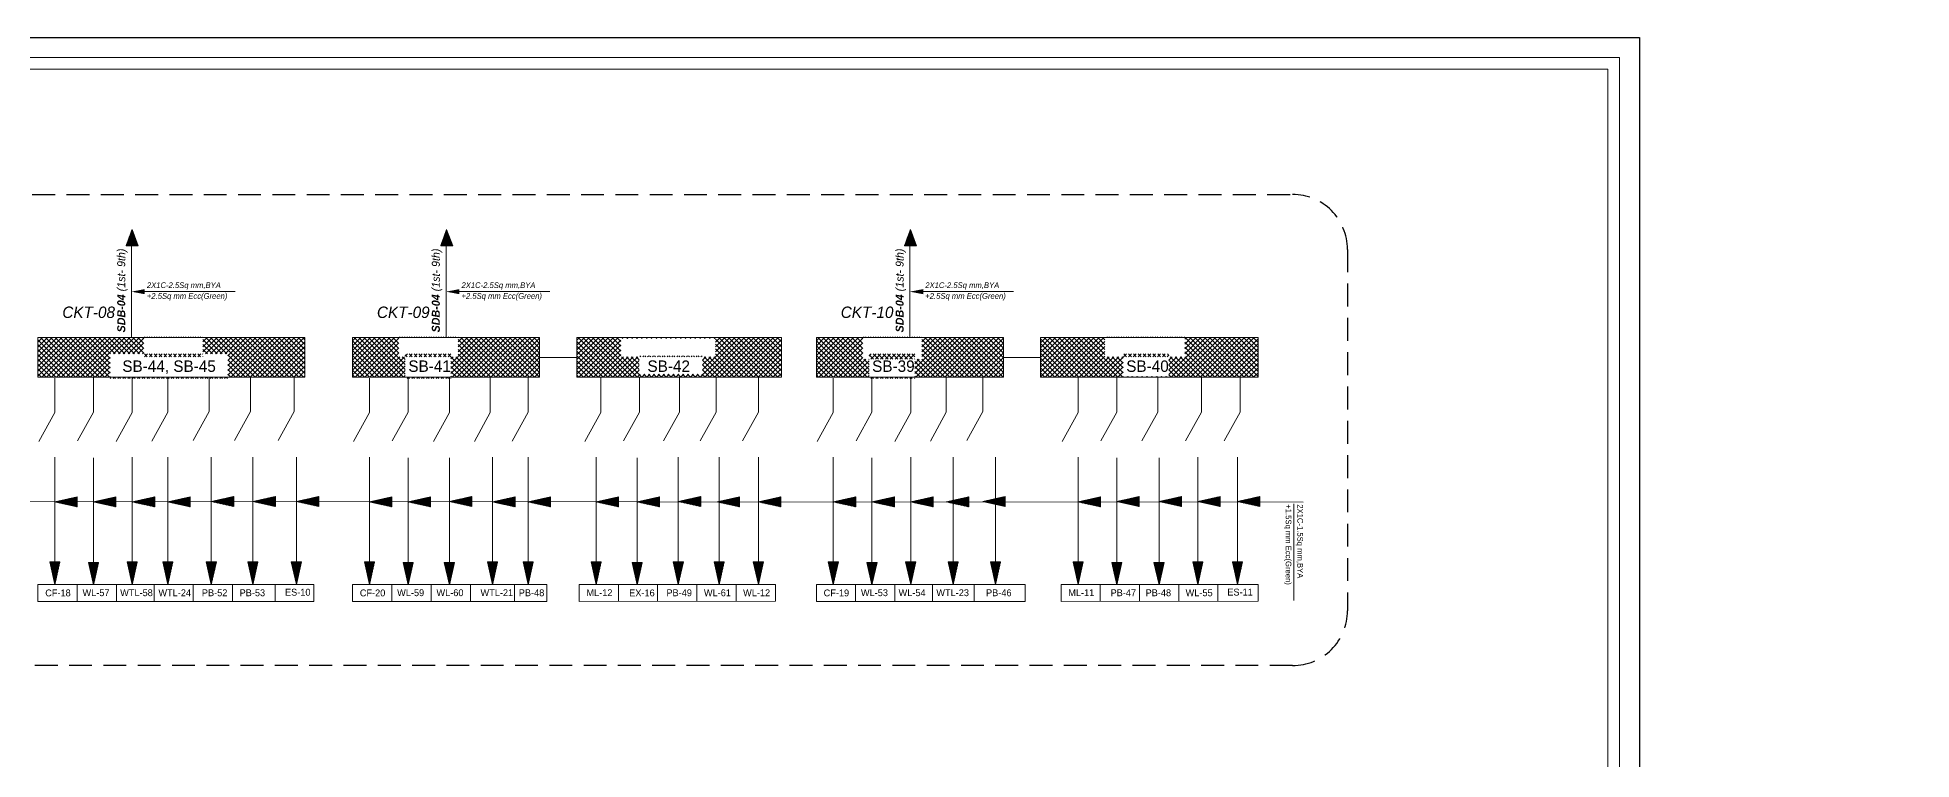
# Model space of a CAD drawing. Header units: inches. Extents: x 109699 to 44449955, y -10987 to 15824140.
# Drawn here: x 214873 to 215692, y -3944 to -3628 of the extents above; entities that cross this region are included whole.
import ezdxf

# ---------------------------------------------------------------- set-up
doc = ezdxf.new("R2010")
doc.units = ezdxf.units.IN
doc.header["$LTSCALE"] = 5
doc.header["$MEASUREMENT"] = 0
doc.linetypes.add('DASHED2', pattern=[0.375, 0.25, -0.125])
doc.layers.get('0').update_dxf_attribs({"color": 123})
for name, color, linetype, lineweight in [('@NORMAL', 7, 'Continuous', 5), ('E-CF-Ceiling-Fan', 30, 'Continuous', 13), ('E-CKT-CABLE', 116, 'Continuous', 18), ('E-CKT-TEXT', 135, 'Continuous', 18), ('E-ES-Energy Saver-Light', 140, 'Continuous', 13), ('E-EX-Exhaust-Fan', 190, 'Continuous', 13), ('E-PB-Socket-5A', 203, 'Continuous', 13), ('E-POINT-CABLE', 86, 'Continuous', 18), ('E-SB-Switch-Board', 106, 'Continuous', 18), ('E-SWITCH', 6, 'Continuous', 18), ('E-WL-Wall-Light', 232, 'Continuous', 15), ('E-WTL-Wall-Tube-Light', 6, 'Continuous', 15), ('WALL-1', 8, 'Continuous', 9)]:
    doc.layers.add(name, color=color, linetype=linetype, lineweight=lineweight)
doc.styles.get("Standard").update_dxf_attribs({"font": 'times.ttf'})

# ---------------------------------------------------------------- blocks, each defined once
blk = doc.blocks.new('zxczxczxcz')
at = {"layer": '@NORMAL'}
for points in [[(177327.5, -15450.1), (175295.2, -15450.1), (175295.2, -14276.8), (177327.5, -14276.8)], [(177319.9, -15442.5), (175302.8, -15442.5), (175302.8, -14284.5), (177319.9, -14284.5)]]:
    blk.add_lwpolyline(points, close=True, dxfattribs=at)
at = {"layer": 'WALL-1', "lineweight": 30}
blk.add_line((177340.9, -14263.5), (177340.9, -15463.5), dxfattribs=at)
blk.add_lwpolyline([(177340.9, -15463.5), (175281.8, -15463.5), (175281.8, -14263.5), (177340.9, -14263.5)], close=True, dxfattribs=at)
blk = doc.blocks.new('E-CKT TEXT')
for p, q in [((648438.87, 22105.08), (648437.12, 22112.85)), ((648437.12, 22112.85), (648440.62, 22112.85)), ((648437.16, 22112.65), (648437.36, 22112.85)), ((648437.21, 22112.43), (648437.63, 22112.85)), ((648437.26, 22112.21), (648437.89, 22112.85)), ((648437.31, 22112), (648438.16, 22112.85)), ((648437.36, 22111.78), (648438.43, 22112.85)), ((648437.41, 22111.56), (648438.69, 22112.85)), ((648437.46, 22111.35), (648438.96, 22112.85)), ((648437.51, 22111.13), (648439.22, 22112.85)), ((648437.55, 22110.92), (648439.49, 22112.85)), ((648437.6, 22110.7), (648439.75, 22112.85)), ((648437.65, 22110.48), (648440.02, 22112.85)), ((648437.7, 22110.27), (648440.28, 22112.85)), ((648437.75, 22110.05), (648440.55, 22112.85)), ((648437.8, 22109.83), (648440.57, 22112.6)), ((648437.85, 22109.62), (648440.49, 22112.26)), ((648437.9, 22109.4), (648440.41, 22111.92)), ((648437.94, 22109.18), (648440.34, 22111.58)), ((648437.99, 22108.97), (648440.26, 22111.23)), ((648438.04, 22108.75), (648440.18, 22110.89)), ((648438.09, 22108.54), (648440.11, 22110.55)), ((648438.14, 22108.32), (648440.03, 22110.21)), ((648438.19, 22108.1), (648439.95, 22109.86)), ((648438.24, 22107.89), (648439.87, 22109.52)), ((648438.29, 22107.67), (648439.8, 22109.18)), ((648438.34, 22107.45), (648439.72, 22108.84)), ((648438.38, 22107.24), (648439.64, 22108.49)), ((648438.43, 22107.02), (648439.56, 22108.15)), ((648438.48, 22106.8), (648439.49, 22107.81)), ((648438.53, 22106.59), (648439.41, 22107.47)), ((648438.58, 22106.37), (648439.33, 22107.13)), ((648438.87, 22105.08), (648440.62, 22112.85)), ((648438.63, 22106.16), (648439.26, 22106.78)), ((648438.68, 22105.94), (648439.18, 22106.44)), ((648438.73, 22105.72), (648439.1, 22106.1)), ((648438.77, 22105.51), (648439.02, 22105.76)), ((648438.82, 22105.29), (648438.95, 22105.41))]:
    blk.add_line(p, q)
blk = doc.blocks.new('AR')
at = {"layer": 'E-CKT-CABLE'}
for p, q in [((-271, 449), (0, 548)), ((-271, 449), (0, 346)), ((-270, 449), (-269, 450)), ((-266, 448), (-261, 453)), ((-263, 446), (-253, 456)), ((-259, 445), (-244, 459)), ((-255, 443), (-236, 462)), ((-251, 442), (-228, 465)), ((-247, 440), (-219, 468)), ((-243, 439), (-211, 471)), ((-240, 437), (-203, 474)), ((-236, 436), (-194, 477)), ((-232, 434), (-186, 480)), ((-228, 433), (-178, 483)), ((-224, 432), (-169, 486)), ((-220, 430), (-161, 489)), ((-216, 429), (-153, 493)), ((-213, 427), (-144, 496)), ((-209, 426), (-136, 499)), ((-205, 424), (-128, 502)), ((-201, 423), (-119, 505)), ((-197, 421), (-111, 508)), ((-193, 420), (-102, 511)), ((-190, 418), (-94, 514)), ((-186, 417), (-86, 517)), ((-182, 415), (-77, 520)), ((-178, 414), (-69, 523)), ((-174, 413), (-61, 526)), ((-170, 411), (-52, 529)), ((-167, 410), (-44, 532)), ((-163, 408), (-36, 535)), ((-159, 407), (-27, 538)), ((-155, 405), (-19, 541)), ((-151, 404), (-11, 544)), ((-147, 402), (-2, 547)), ((-144, 401), (0, 544)), ((-140, 399), (0, 539)), ((-136, 398), (0, 534)), ((-132, 396), (0, 528)), ((-128, 395), (0, 523)), ((-124, 394), (0, 518)), ((-120, 392), (0, 513)), ((-117, 391), (0, 507)), ((-113, 389), (0, 502)), ((-109, 388), (0, 497)), ((-105, 386), (0, 491)), ((-101, 385), (0, 486)), ((-97, 383), (0, 481)), ((-94, 382), (0, 475)), ((-90, 380), (0, 470)), ((-86, 379), (0, 465)), ((-82, 377), (0, 459)), ((-78, 376), (0, 454)), ((-74, 374), (0, 449)), ((-71, 373), (0, 444)), ((-67, 372), (0, 438)), ((-63, 370), (0, 433)), ((-59, 369), (0, 428)), ((-55, 367), (0, 422)), ((-51, 366), (0, 417)), ((-48, 364), (0, 412)), ((-44, 363), (0, 406)), ((-40, 361), (0, 401)), ((-36, 360), (0, 396)), ((-32, 358), (0, 391)), ((-28, 357), (0, 385)), ((-24, 355), (0, 380)), ((-21, 354), (0, 375)), ((-17, 353), (0, 369)), ((-13, 351), (0, 364)), ((-9, 350), (0, 359)), ((-5, 348), (0, 353)), ((-1, 347), (0, 348)), ((0, 548), (0, 346))]:
    blk.add_line(p, q, dxfattribs=at)

msp = doc.modelspace()

# ---------------------------------------------------------------- hatches: boundary and pattern name
at = {"layer": 'E-SB-Switch-Board'}
h = msp.add_hatch(dxfattribs=at)
h.set_pattern_fill('ANSI37', color=256, scale=12.003473, angle=180.05046, style=0)
h.set_pattern_definition([(225.050464, (12730.2912, -16746.7007), (1.061901214, -1.060032292), []), (315.050464, (12730.2912, -16746.7007), (1.060032292, 1.061901214), [])])
h.paths.add_polyline_path([(214989.74, -3759.19), (214872.98, -3759.19), (214872.98, -3776.48), (214989.74, -3776.48)])
h.paths.add_polyline_path([(214919.26, -3767.53), (214945.13, -3767.53), (214945.13, -3758.84), (214919.26, -3758.84)])
h.paths.add_polyline_path([(214904.57, -3777.09), (214956.07, -3777.09), (214956.07, -3766.3), (214904.57, -3766.3)])
h = msp.add_hatch(dxfattribs=at)
h.set_pattern_fill('ANSI37', color=256, scale=12.003473, angle=180.05046, style=0)
h.set_pattern_definition([(225.050464, (12841.864, -16746.7007), (1.061901214, -1.060032292), []), (315.050464, (12841.864, -16746.7007), (1.060032292, 1.061901214), [])])
h.paths.add_polyline_path([(215092.31, -3759.19), (215010.55, -3759.19), (215010.55, -3776.48), (215092.31, -3776.48)])
h.paths.add_polyline_path([(215030.83, -3767.53), (215056.7, -3767.53), (215056.7, -3758.84), (215030.83, -3758.84)])
h.paths.add_polyline_path([(215033.6, -3777.09), (215053.59, -3777.09), (215053.59, -3766.3), (215033.6, -3766.3)])
h = msp.add_hatch(dxfattribs=at)
h.set_pattern_fill('ANSI37', color=256, scale=12.003473, angle=180.05046, style=0)
h.set_pattern_definition([(225.050464, (12873.9654, -16746.7007), (1.061901214, -1.060032292), []), (315.050464, (12873.9654, -16746.7007), (1.060032292, 1.061901214), [])])
h.paths.add_polyline_path([(215198.07, -3759.19), (215108.66, -3759.19), (215108.66, -3776.48), (215198.07, -3776.48)])
h.paths.add_polyline_path([(215127.81, -3767.58), (215169.31, -3767.58), (215169.31, -3759.63), (215127.81, -3759.63)], flags=16)
h.paths.add_polyline_path([(215135.81, -3775.13), (215163.57, -3775.13), (215163.57, -3767.13), (215135.81, -3767.13)], flags=16)
h = msp.add_hatch(dxfattribs=at)
h.set_pattern_fill('ANSI37', color=256, scale=12.003473, angle=180.05046, style=0)
h.set_pattern_definition([(225.050464, (13044.6741, -16746.7007), (1.061901214, -1.060032292), []), (315.050464, (13044.6741, -16746.7007), (1.060032292, 1.061901214), [])])
h.paths.add_polyline_path([(215295.12, -3759.19), (215213.36, -3759.19), (215213.36, -3776.48), (215295.12, -3776.48)])
h.paths.add_polyline_path([(215233.64, -3768.63), (215259.51, -3768.63), (215259.51, -3758.84), (215233.64, -3758.84)])
h.paths.add_polyline_path([(215236.41, -3777.09), (215256.4, -3777.09), (215256.4, -3766.3), (215236.41, -3766.3)])
h = msp.add_hatch(dxfattribs=at)
h.set_pattern_fill('ANSI37', color=256, scale=12.003473, angle=180.05046, style=0)
h.set_pattern_definition([(225.050464, (13092.6919, -16746.7007), (1.061901214, -1.060032292), []), (315.050464, (13092.6919, -16746.7007), (1.060032292, 1.061901214), [])])
h.paths.add_polyline_path([(215406.48, -3759.19), (215311.38, -3759.19), (215311.38, -3776.48), (215406.48, -3776.48)])
h.paths.add_polyline_path([(215339.48, -3767.58), (215374.48, -3767.58), (215374.48, -3758.89), (215339.48, -3758.89)])
h.paths.add_polyline_path([(215347.52, -3776.13), (215367.51, -3776.13), (215367.51, -3766.3), (215347.52, -3766.3)], flags=16)

# ---------------------------------------------------------------- linework, layer by layer
at = {"linetype": 'DASHED2', "lineweight": 25, "ltscale": 8}
msp.add_lwpolyline([(214435.49, -3696.59), (215421.61, -3696.59, -0.414214), (215445.61, -3720.59), (215445.61, -3878.61, -0.414214), (215421.61, -3902.61), (214435.49, -3902.61, -0.414214), (214411.49, -3878.61), (214411.49, -3720.59, -0.414214)], format="xyb", close=True, dxfattribs=at)
at = {"layer": 'E-CKT-CABLE'}
for p, q in [((214913.86, -3759.19), (214913.86, -3719.01)), ((215051.43, -3759.19), (215051.43, -3719.01)), ((215254.24, -3759.19), (215254.24, -3719.01)), ((214917.74, -3739.1), (214959.24, -3739.1)), ((215055.32, -3739.1), (215096.82, -3739.1)), ((215258.13, -3739.1), (215299.63, -3739.1)), ((215092.31, -3767.83), (215108.66, -3767.83)), ((215295.12, -3767.83), (215311.38, -3767.83))]:
    msp.add_line(p, q, dxfattribs=at)
for points in [[(214919.69, -3740.21), (214919.69, -3737.99), (214913.86, -3739.1)], [(215057.26, -3740.21), (215057.26, -3737.99), (215051.43, -3739.1)], [(215260.07, -3740.21), (215260.07, -3737.99), (215254.24, -3739.1)]]:
    msp.add_solid(points, dxfattribs=at)
at = {"layer": 'E-CKT-TEXT'}
for p, q in [((214809.98, -3830.85), (215426.18, -3831.1)), ((215074.28, -3830.85), (215074.28, -3831.1)), ((215257.09, -3830.85), (215257.09, -3831.1)), ((215335.71, -3830.85), (215335.71, -3831.1)), ((215422.21, -3831.85), (215422.21, -3874.17))]:
    msp.add_line(p, q, dxfattribs=at)
at = {"layer": 'E-POINT-CABLE'}
for p, q in [((214880.37, -3776.91), (214880.37, -3791.98)), ((214897.29, -3776.69), (214897.29, -3791.76)), ((214914.22, -3776.48), (214914.22, -3791.54)), ((214914.22, -3776.88), (214914.22, -3791.94)), ((214929.79, -3776.73), (214929.79, -3791.8)), ((214947.79, -3776.48), (214947.79, -3791.54)), ((214965.97, -3776.47), (214965.97, -3791.54)), ((214984.97, -3776.47), (214984.97, -3791.54)), ((215017.95, -3776.91), (215017.95, -3791.98)), ((215034.87, -3776.69), (215034.87, -3791.76)), ((215052.95, -3776.48), (215052.95, -3791.54)), ((215052.95, -3776.88), (215052.95, -3791.94)), ((215070.79, -3776.48), (215070.79, -3791.54)), ((215070.79, -3776.88), (215070.79, -3791.94)), ((215087.37, -3776.73), (215087.37, -3791.8)), ((215119.07, -3776.48), (215119.07, -3791.98)), ((215135.99, -3776.69), (215135.99, -3791.76)), ((215153.49, -3776.69), (215153.49, -3791.76)), ((215169.49, -3776.69), (215169.49, -3791.76)), ((215187.99, -3776.69), (215187.99, -3791.76)), ((215220.76, -3776.91), (215220.76, -3791.98)), ((215237.68, -3776.69), (215237.68, -3791.76)), ((215254.6, -3776.48), (215254.6, -3791.54)), ((215254.6, -3776.88), (215254.6, -3791.94)), ((215270.18, -3776.73), (215270.18, -3791.8)), ((215286.17, -3776.48), (215286.17, -3791.54)), ((215327.78, -3776.48), (215327.78, -3791.98)), ((215344.7, -3776.69), (215344.7, -3791.76)), ((215362.7, -3776.69), (215362.7, -3791.76)), ((215381.7, -3776.69), (215381.7, -3791.76)), ((215398.7, -3776.69), (215398.7, -3791.76)), ((214880.38, -3811.48), (214880.38, -3867.09)), ((214897.29, -3811.7), (214897.29, -3867.31)), ((214914.22, -3811.48), (214914.22, -3867.09)), ((214929.79, -3811.49), (214929.79, -3867.09)), ((214948.79, -3811.49), (214948.79, -3867.09)), ((214966.98, -3811.48), (214966.98, -3867.09)), ((214985.98, -3811.48), (214985.98, -3867.09)), ((215017.96, -3811.48), (215017.96, -3867.09)), ((215034.87, -3811.7), (215034.87, -3867.31)), ((215052.87, -3811.7), (215052.87, -3867.31)), ((215071.79, -3811.48), (215071.79, -3867.09)), ((215087.37, -3811.49), (215087.37, -3867.09)), ((215117.08, -3811.48), (215117.08, -3867.09)), ((215134.99, -3811.7), (215134.99, -3867.31)), ((215152.99, -3811.48), (215152.99, -3867.09)), ((215170.86, -3811.48), (215170.86, -3867.09)), ((215187.99, -3811.48), (215187.99, -3867.09)), ((215220.77, -3811.48), (215220.77, -3867.09)), ((215237.68, -3811.7), (215237.68, -3867.31)), ((215254.6, -3811.48), (215254.6, -3867.09)), ((215273.18, -3811.49), (215273.18, -3867.09)), ((215291.68, -3811.49), (215291.68, -3867.09)), ((215327.79, -3811.48), (215327.79, -3867.09)), ((215344.7, -3811.7), (215344.7, -3867.31)), ((215363.2, -3811.7), (215363.2, -3867.31)), ((215380.2, -3811.48), (215380.2, -3867.09)), ((215397.48, -3811.48), (215397.48, -3867.09)), ((214890.09, -3867.09), (214890.09, -3874.51)), ((214907.29, -3867.09), (214907.29, -3874.51)), ((214923.79, -3867.09), (214923.79, -3874.51)), ((214923.79, -3867.09), (214923.79, -3874.51)), ((214940.91, -3867.1), (214940.91, -3874.53)), ((214958.03, -3867.1), (214958.03, -3874.53)), ((214976.72, -3867.1), (214976.72, -3874.53)), ((215027.66, -3867.09), (215027.66, -3874.51)), ((215044.86, -3867.09), (215044.86, -3874.51)), ((215062.06, -3867.09), (215062.06, -3874.52)), ((215081.37, -3867.09), (215081.37, -3874.51)), ((215081.37, -3867.09), (215081.37, -3874.51)), ((215095.48, -3867.1), (215095.48, -3874.53)), ((215126.79, -3867.09), (215126.79, -3874.51)), ((215143.9, -3867.09), (215143.9, -3874.53)), ((215161.1, -3867.09), (215161.1, -3874.51)), ((215178.3, -3867.09), (215178.3, -3874.51)), ((215230.47, -3867.09), (215230.47, -3874.51)), ((215247.67, -3867.09), (215247.67, -3874.51)), ((215264.18, -3867.09), (215264.18, -3874.51)), ((215264.18, -3867.09), (215264.18, -3874.51)), ((215282.29, -3867.1), (215282.29, -3874.53)), ((215337.5, -3867.09), (215337.5, -3874.51)), ((215354.7, -3867.09), (215354.7, -3874.51)), ((215371.81, -3867.09), (215371.81, -3874.51)), ((215388.93, -3867.09), (215388.93, -3874.51))]:
    msp.add_line(p, q, dxfattribs=at)
for points in [[(214872.98, -3867.09), (214993.57, -3867.1), (214993.57, -3874.53), (214872.98, -3874.54)], [(215010.55, -3867.09), (215095.48, -3867.1), (215095.48, -3874.53), (215010.55, -3874.54)], [(215109.67, -3867.09), (215195.43, -3867.09), (215195.43, -3874.51), (215109.67, -3874.54)], [(215213.36, -3867.09), (215304.6, -3867.1), (215304.6, -3874.53), (215213.36, -3874.54)], [(215320.38, -3867.09), (215406.48, -3867.09), (215406.48, -3874.51), (215320.38, -3874.54)]]:
    msp.add_lwpolyline(points, close=True, dxfattribs=at)
at = {"layer": 'E-SB-Switch-Board'}
for points in [[(214872.98, -3776.48), (214989.74, -3776.48), (214989.74, -3759.19), (214872.98, -3759.19)], [(215010.55, -3776.48), (215092.31, -3776.48), (215092.31, -3759.19), (215010.55, -3759.19)], [(215108.66, -3776.48), (215198.07, -3776.48), (215198.07, -3759.19), (215108.66, -3759.19)], [(215213.36, -3776.48), (215295.12, -3776.48), (215295.12, -3759.19), (215213.36, -3759.19)], [(215311.38, -3776.48), (215406.48, -3776.48), (215406.48, -3759.19), (215311.38, -3759.19)]]:
    msp.add_lwpolyline(points, close=True, dxfattribs=at)
at = {"layer": 'E-SWITCH'}
for p, q in [((214880.37, -3791.98), (214873.39, -3804.59)), ((214897.29, -3791.76), (214890.31, -3804.38)), ((214914.22, -3791.94), (214907.24, -3804.56)), ((214929.79, -3791.8), (214922.81, -3804.41)), ((214947.79, -3791.54), (214940.81, -3804.16)), ((214965.97, -3791.54), (214958.99, -3804.16)), ((214984.97, -3791.54), (214977.99, -3804.16)), ((215017.95, -3791.98), (215010.97, -3804.59)), ((215034.87, -3791.76), (215027.89, -3804.38)), ((215052.95, -3791.94), (215045.97, -3804.56)), ((215070.79, -3791.94), (215063.81, -3804.56)), ((215087.37, -3791.8), (215080.39, -3804.41)), ((215119.07, -3791.98), (215112.09, -3804.59)), ((215135.99, -3791.76), (215129.01, -3804.38)), ((215153.49, -3791.76), (215146.51, -3804.38)), ((215169.49, -3791.76), (215162.51, -3804.38)), ((215187.99, -3791.76), (215181.01, -3804.38)), ((215220.76, -3791.98), (215213.78, -3804.59)), ((215237.68, -3791.76), (215230.7, -3804.38)), ((215254.6, -3791.94), (215247.62, -3804.56)), ((215270.18, -3791.8), (215263.2, -3804.41)), ((215286.17, -3791.54), (215279.19, -3804.16)), ((215327.78, -3791.98), (215320.8, -3804.59)), ((215344.7, -3791.76), (215337.72, -3804.38)), ((215362.7, -3791.76), (215355.72, -3804.38)), ((215381.7, -3791.76), (215374.72, -3804.38)), ((215398.7, -3791.76), (215391.72, -3804.38))]:
    msp.add_line(p, q, dxfattribs=at)

# ---------------------------------------------------------------- block references
at = {"layer": 'E-CF-Ceiling-Fan', "color": 1, "xscale": 1.261437301517695, "yscale": 1.261437301517695, "zscale": 1.261437301517695}
for p in [(-603084.6, -31751.26), (-602947.02, -31751.26), (-602744.21, -31751.26)]:
    msp.add_blockref('E-CKT TEXT', p, dxfattribs=at)
at = {"layer": 'E-CKT-CABLE', "xscale": -0.02594956736979771, "yscale": 0.02594956736979771, "zscale": 0.02594956734627435, "rotation": 90}
for p in [(214925.78, -3719.01), (215063.35, -3719.01), (215266.16, -3719.01)]:
    msp.add_blockref('AR', p, dxfattribs=at)
at = {"layer": 'E-CKT-TEXT', "xscale": 1.261437301520496, "yscale": 1.261437301520496, "zscale": 1.261437301520496, "rotation": 270}
for p in [(186996.21, 814133.95), (187013.12, 814133.95), (187030.05, 814133.95), (187045.62, 814133.95), (187064.62, 814134.13), (187082.81, 814134.13), (187101.81, 814134.13), (187133.79, 814133.95), (187150.7, 814133.95), (187168.7, 814134.13), (187187.62, 814133.95), (187203.2, 814133.95), (187232.91, 814133.95), (187250.82, 814133.95), (187268.82, 814134.13), (187285.82, 814133.95), (187303.82, 814133.95), (187336.6, 814133.95), (187353.51, 814133.95), (187370.43, 814133.95), (187386.01, 814133.95), (187402, 814134.13), (187443.62, 814133.95), (187460.53, 814134.1), (187479.03, 814134.1), (187496.03, 814134.1), (187513.31, 814134.13)]:
    msp.add_blockref('E-CKT TEXT', p, dxfattribs=at)
at = {"layer": 'E-ES-Energy Saver-Light', "color": 1, "xscale": 1.261437301517695, "yscale": 1.261437301517695, "zscale": 1.261437301517695}
for p in [(-602979, -31751.26), (-602776.99, -31751.26), (-602567.5, -31751.26)]:
    msp.add_blockref('E-CKT TEXT', p, dxfattribs=at)
at = {"layer": 'E-EX-Exhaust-Fan', "color": 1, "xscale": 1.261437301517695, "yscale": 1.261437301517695, "zscale": 1.261437301517695}
msp.add_blockref('E-CKT TEXT', (-602829.99, -31751.48), dxfattribs=at)
at = {"layer": 'E-PB-Socket-5A', "color": 1, "xscale": 1.261437301517695, "yscale": 1.261437301517695, "zscale": 1.261437301517695}
for p in [(-603016.19, -31751.26), (-602998, -31751.26), (-602877.61, -31751.26), (-602811.99, -31751.26), (-602673.3, -31751.26), (-602620.28, -31751.48), (-602601.78, -31751.48)]:
    msp.add_blockref('E-CKT TEXT', p, dxfattribs=at)
at = {"layer": 'E-WL-Wall-Light', "color": 1, "xscale": 1.261437301517695, "yscale": 1.261437301517695, "zscale": 1.261437301517695}
for p in [(-603067.69, -31751.48), (-603050.76, -31751.26), (-602930.11, -31751.48), (-602912.11, -31751.48), (-602794.12, -31751.26), (-602727.3, -31751.48), (-602710.38, -31751.26), (-602584.78, -31751.26)]:
    msp.add_blockref('E-CKT TEXT', p, dxfattribs=at)
at = {"layer": 'E-WTL-Wall-Tube-Light', "color": 1, "xscale": 1.261437301517695, "yscale": 1.261437301517695, "zscale": 1.261437301517695}
for p in [(-603035.19, -31751.26), (-602893.19, -31751.26), (-602847.9, -31751.26), (-602691.8, -31751.26), (-602637.19, -31751.26)]:
    msp.add_blockref('E-CKT TEXT', p, dxfattribs=at)
at = {"layer": 'WALL-1', "linetype": 'Continuous', "xscale": 0.6583637491200001, "yscale": 0.6583637491200001, "zscale": 0.6583637491200001}
msp.add_blockref('zxczxczxcz', (98818.52, 5762.61), dxfattribs=at)

# ---------------------------------------------------------------- texts
at = {"layer": 'E-CF-Ceiling-Fan', "color": 1, "char_height": 3, "width": 10.9021, "attachment_point": 1}
for s, insert in [('{\\fCentury Gothic|b0|i0|c0|p34;\\C256;CF-18}', (214876.16, -3869.34)), ('{\\fCentury Gothic|b0|i0|c0|p34;\\C256;CF-20}', (215013.73, -3869.34)), ('{\\fCentury Gothic|b0|i0|c0|p34;\\C256;CF-19}', (215216.54, -3869.34))]:
    msp.add_mtext(s, dxfattribs=dict(at, insert=insert))
at = {"layer": 'E-CKT-TEXT', "color": 1, "attachment_point": 1}
for s, insert, char_height, width, rotation in [('{\\fCentury Gothic|b1|i1|c0|p34;\\C256;SDB-04\\fCentury Gothic|b0|i1|c0|p34; (1st- 9th)}', (214907.64, -3756.91), 3.5, 48.6814, 90), ('{\\fCentury Gothic|b1|i1|c0|p34;\\C256;SDB-04\\fCentury Gothic|b0|i1|c0|p34; (1st- 9th)}', (215045.21, -3756.91), 3.5, 48.6814, 90), ('{\\fCentury Gothic|b1|i1|c0|p34;\\C256;SDB-04\\fCentury Gothic|b0|i1|c0|p34; (1st- 9th)}', (215248.02, -3756.91), 3.5, 48.6814, 90), ('{\\fCentury Gothic|b0|i0|c0|p34;\\C256;+1.5Sq mm Ecc(Green) }', (215421.07, -3832.1), 2.5, 41.3635, 270), ('{\\fCentury Gothic|b0|i0|c0|p34;\\C256;2X1C-1.5Sq mm,BYA}', (215426.18, -3832.1), 2.5, 41.3635, 270)]:
    msp.add_mtext(s, dxfattribs=dict(at, insert=insert, char_height=char_height, width=width, rotation=rotation))
for s, insert, char_height, width in [('{\\fCentury Gothic|b0|i1|c0|p34;\\C256;2X1C-2.5Sq mm,BYA}', (214920.61, -3735.02), 2.5, 41.3635), ('{\\fCentury Gothic|b0|i1|c0|p34;\\C256;2X1C-2.5Sq mm,BYA}', (215058.18, -3735.02), 2.5, 41.3635), ('{\\fCentury Gothic|b0|i1|c0|p34;\\C256;2X1C-2.5Sq mm,BYA}', (215260.99, -3735.02), 2.5, 41.3635), ('{\\fCentury Gothic|b0|i1|c0|p34;\\C256;+2.5Sq mm Ecc(Green) }', (214920.61, -3739.74), 2.5, 41.3635), ('{\\fCentury Gothic|b0|i1|c0|p34;\\C256;+2.5Sq mm Ecc(Green) }', (215058.18, -3739.74), 2.5, 41.3635), ('{\\fCentury Gothic|b0|i1|c0|p34;\\C256;+2.5Sq mm Ecc(Green) }', (215260.99, -3739.74), 2.5, 41.3635), ('{\\fCentury Gothic|b0|i1|c0|p34;\\C256;CKT-08}', (214883.63, -3745.61), 5, 24.1526), ('{\\fCentury Gothic|b0|i1|c0|p34;\\C256;CKT-09}', (215021.21, -3745.61), 5, 24.1526), ('{\\fCentury Gothic|b0|i1|c0|p34;\\C256;CKT-10}', (215224.02, -3745.61), 5, 24.1526)]:
    msp.add_mtext(s, dxfattribs=dict(at, insert=insert, char_height=char_height, width=width))
at = {"layer": 'E-ES-Energy Saver-Light', "color": 1, "char_height": 3, "width": 10.9021, "attachment_point": 1}
for s, insert in [('{\\fCentury Gothic|b0|i0|c0|p34;\\C256;ES-10}', (214981, -3869.03)), ('{\\fCentury Gothic|b0|i0|c0|p34;\\C256;WL-12}', (215181.32, -3869.28)), ('{\\fCentury Gothic|b0|i0|c0|p34;\\C256;ES-11}', (215393.05, -3868.98))]:
    msp.add_mtext(s, dxfattribs=dict(at, insert=insert))
at = {"layer": 'E-EX-Exhaust-Fan', "color": 1, "insert": (215131.51, -3869.34), "char_height": 3, "width": 10.9021, "attachment_point": 1}
msp.add_mtext('{\\fCentury Gothic|b0|i0|c0|p34;\\C256;EX-16}', dxfattribs=at)
at = {"layer": 'E-PB-Socket-5A', "color": 1, "char_height": 3, "width": 10.9021, "attachment_point": 1}
for s, insert in [('{\\fCentury Gothic|b0|i0|c0|p34;\\C256;PB-52}', (214944.66, -3869.28)), ('{\\fCentury Gothic|b0|i0|c0|p34;\\C256;PB-53}', (214961.16, -3869.28)), ('{\\fCentury Gothic|b0|i0|c0|p34;\\C256;PB-48}', (215083.24, -3869.28)), ('{\\fCentury Gothic|b0|i0|c0|p34;\\C256;PB-49}', (215147.8, -3869.28)), ('{\\fCentury Gothic|b0|i0|c0|p34;\\C256;PB-46}', (215287.55, -3869.28)), ('{\\fCentury Gothic|b0|i0|c0|p34;\\C256;PB-47}', (215342.01, -3869.28)), ('{\\fCentury Gothic|b0|i0|c0|p34;\\C256;PB-48}', (215357.33, -3869.28))]:
    msp.add_mtext(s, dxfattribs=dict(at, insert=insert))
at = {"layer": 'E-SB-Switch-Board', "color": 1, "char_height": 5, "attachment_point": 1}
for s, insert, width in [('{\\fCentury Gothic|b0|i0|c0|p34;\\C256;SB-44, SB-45}', (214909.87, -3769.18), 48.1499), ('{\\fCentury Gothic|b0|i0|c0|p34;\\C256;SB-41}', (215034.94, -3769.18), 24.1526), ('{\\fCentury Gothic|b0|i0|c0|p34;\\C256; SB-42}', (215137.64, -3769.18), 41.1005), ('{\\fCentury Gothic|b0|i0|c0|p34;\\C256;SB-39}', (215237.75, -3769.18), 24.1526), ('{\\fCentury Gothic|b0|i0|c0|p34;\\C256;SB-40}', (215348.86, -3769.18), 24.1526)]:
    msp.add_mtext(s, dxfattribs=dict(at, insert=insert, width=width))
at = {"layer": 'E-WL-Wall-Light', "color": 1, "char_height": 3, "attachment_point": 1}
for s, insert, width in [('{\\fCentury Gothic|b0|i0|c0|p34;\\C256;WL-57}', (214892.47, -3869.25), 10.9021), ('{\\fCentury Gothic|b0|i0|c0|p34;\\C256;WTL-58}', (214908.93, -3869.25), 14.7879), ('{\\fCentury Gothic|b0|i0|c0|p34;\\C256;WL-59}', (215030.04, -3869.25), 10.9021), ('{\\fCentury Gothic|b0|i0|c0|p34;\\C256;WL-60}', (215047.24, -3869.25), 10.9021), ('{\\fCentury Gothic|b0|i0|c0|p34;\\C256;WL-61}', (215164.19, -3869.28), 10.9021), ('{\\fCentury Gothic|b0|i0|c0|p34;\\C256;WL-53}', (215232.85, -3869.25), 10.9021), ('{\\fCentury Gothic|b0|i0|c0|p34;\\C256;WL-54}', (215249.31, -3869.25), 10.9021), ('{\\fCentury Gothic|b0|i0|c0|p34;\\C256;WL-55}', (215374.83, -3869.28), 10.9021)]:
    msp.add_mtext(s, dxfattribs=dict(at, insert=insert, width=width))
at = {"layer": 'E-WTL-Wall-Tube-Light', "color": 1, "char_height": 3, "attachment_point": 1}
for s, insert, width in [('{\\fCentury Gothic|b0|i0|c0|p34;\\C256;WTL-24}', (214925.66, -3869.28), 10.9021), ('{\\fCentury Gothic|b0|i0|c0|p34;\\C256;WTL-21}', (215066.5, -3869.25), 14.7879), ('{\\fCentury Gothic|b0|i0|c0|p34;\\C256;ML-12}', (215112.81, -3869.25), 24.0847), ('{\\fCentury Gothic|b0|i0|c0|p34;\\C256;WTL-23}', (215265.82, -3869.25), 14.7879), ('{\\fCentury Gothic|b0|i0|c0|p34;\\C256;ML-11}', (215323.52, -3869.25), 24.0847)]:
    msp.add_mtext(s, dxfattribs=dict(at, insert=insert, width=width))

doc.saveas('drawing.dxf')
